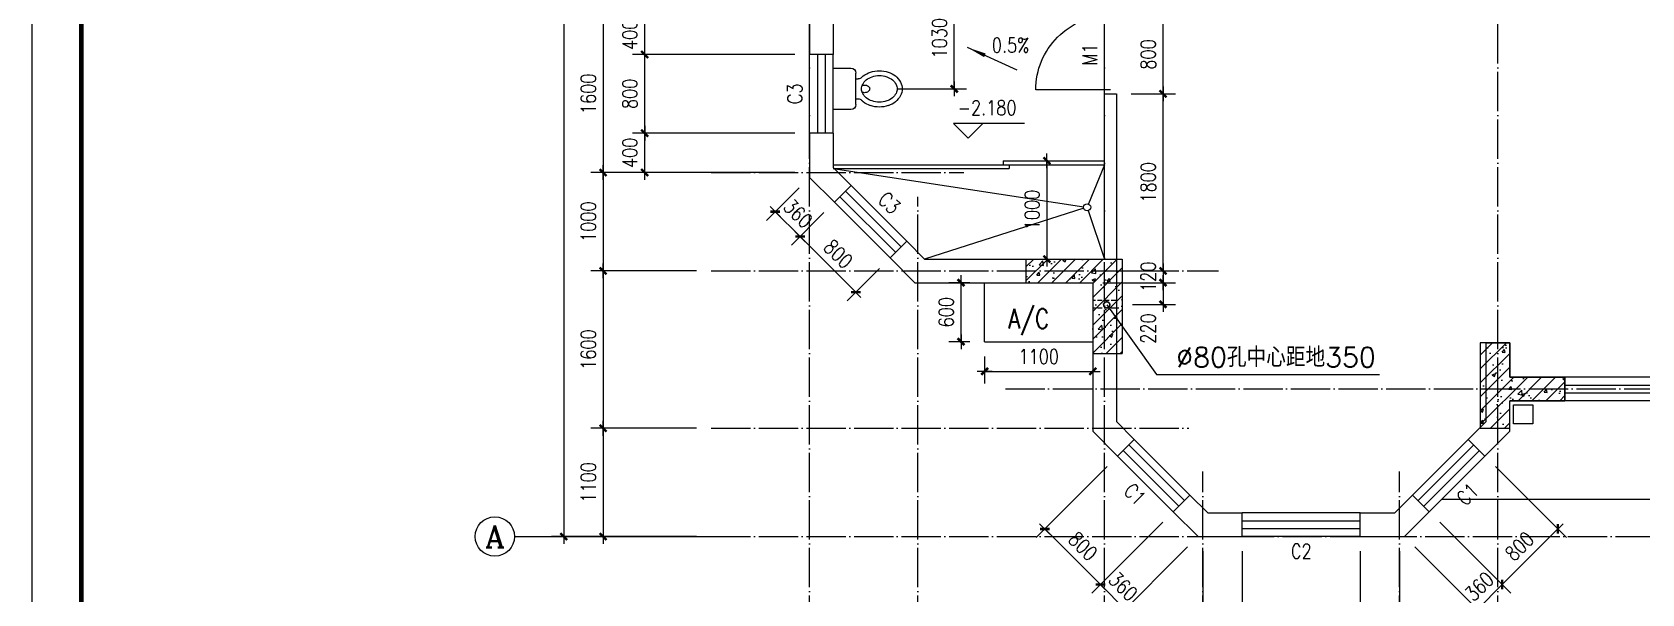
# Model space of a CAD drawing. Extents: x 12400 to 217743, y 90685 to 209848.
# Drawn here: x 12400 to 28767, y 105544 to 111252 of the extents above; entities that cross this region are included whole.
import ezdxf
from ezdxf.enums import TextEntityAlignment as Align

# ---------------------------------------------------------------- set-up
doc = ezdxf.new("R2010")
doc.units = 0
doc.header["$LTSCALE"] = 200
doc.linetypes.add('DASH', pattern=[0.35, 0.25, -0.1])
doc.linetypes.add('DOTE', pattern=[2.42, 2, -0.2, 0.02, -0.2])
doc.layers.get('0').update_dxf_attribs({"linetype": 'CONTINUOUS'})
doc.layers.get('DEFPOINTS').update_dxf_attribs({"linetype": 'CONTINUOUS'})
for name, color, linetype in [('AXIS', 3, 'CONTINUOUS'), ('AXIS_TEXT', 7, 'CONTINUOUS'), ('COLUMN', 4, 'CONTINUOUS'), ('DOTE', 1, 'DOTE'), ('GROUND', 2, 'CONTINUOUS'), ('HATCH', 8, 'CONTINUOUS'), ('LVTRY', 6, 'CONTINUOUS'), ('PUB_DIM', 3, 'CONTINUOUS'), ('PUB_TEXT', 7, 'CONTINUOUS'), ('PUB_TITLE', 143, 'CONTINUOUS'), ('WALL', 4, 'CONTINUOUS'), ('WINDOW', 2, 'CONTINUOUS')]:
    doc.layers.add(name, color=color, linetype=linetype)
doc.styles.add('_SIMPLEX', font='SIMPLEX.shx', dxfattribs={"width": 0.8, "bigfont": 'hztxt.shx'})
doc.styles.add('COMPLEX', font='COMPLEX')
doc.styles.add('DIM_FONT', font='SIMPLEX', dxfattribs={"width": 0.8})
doc.styles.add('HZ', font='txt', dxfattribs={"bigfont": 'hztxt'})
doc.styles.add('SIMPLEX', font='SIMPLEX.SHX')
doc.dimstyles.new('DIMN50', dxfattribs={"dimscale": 0.5, "dimtxt": 300, "dimasz": 1, "dimexe": 250, "dimexo": 300, "dimgap": 150, "dimtad": 1, "dimdec": 0, "dimzin": 0, "dimdsep": 46, "dimtxsty": 'DIM_FONT', "dimblk": '_DIMX', "dimblk1": 'DOTSMALL', "dimblk2": 'DOTSMALL', "dimcen": 2.5, "dimclrt": 7, "dimadec": 0, "dimazin": 0, "dimtfac": 1, "dimtdec": 0, "dimtix": 1, "dimtmove": 2, "dimatfit": 3, "dimldrblk": '_DIMX', "dimfxl": 0, "dimtolj": 1, "dimtzin": 0, "dimarcsym": 0})
doc.dimstyles.new('MAO', dxfattribs={"dimscale": 0.5, "dimtxt": 400, "dimasz": 250, "dimexe": 250, "dimexo": 0, "dimgap": 150, "dimtad": 1, "dimdec": 0, "dimzin": 0, "dimdsep": 46, "dimtxsty": 'DIM_FONT', "dimblk": '_DIMX', "dimblk1": 'DOTSMALL', "dimblk2": 'DOTSMALL', "dimsah": 1, "dimcen": 2.5, "dimclrt": 7, "dimadec": 0, "dimazin": 0, "dimtfac": 1, "dimtdec": 0, "dimtix": 1, "dimtmove": 2, "dimatfit": 3, "dimldrblk": 'DOTSMALL', "dimfxl": 0, "dimtolj": 1, "dimtzin": 0, "dimarcsym": 0})
pattern_1 = [(45, (123738.19, -116159.34), (-70.71068, 70.71068), []), (50, (123738.2, -116159.34), (358.6301, -31.37607), [37.5, -412.5]), (355, (123738.2, -116159.34), (-69.3757, 376.0961), [30, -330]), (100.4514, (123768.08, -116161.96), (289.2547, 344.7198), [31.8701, -350.57106]), (46.1842, (123738.2, -116059.34), (533.6205, -82.7595), [56.25, -618.75]), (96.6356, (123782.66, -116066.24), (467.3314, 487.059), [47.8051, -525.8565]), (351.1842, (123738.2, -116059.34), (467.331, 487.0593), [45, -495]), (21, (123788.2, -116084.34), (298.45353, -201.30945), [37.5, -412.5]), (326, (123788.2, -116084.34), (121.6577, 362.575), [30, -330]), (71.4514, (123813.06, -116101.12), (420.1113, 161.26525), [31.8701, -350.57106]), (37.5, (123738.19, -116159.34), (6.07993, 166.44693), [0, -326, 0, -335, 0, -331.25]), (7.5, (123738.2, -116159.34), (131.53477, 197.20586), [0, -191, 0, -318.5, 0, -126.25]), (327.5, (123626.69, -116159.34), (266.91122, -11.27744), [0, -125, 0, -390, 0, -517.5]), (317.5, (123576.7, -116159.34), (291.5931, 50.0525), [0, -162.5, 0, -259, 0, -367.5])]

# ---------------------------------------------------------------- blocks, each defined once
blk = doc.blocks.new('_AXISO')
blk.add_circle((0, 0), 0.5)
at = {"layer": 'AXIS_TEXT', "style": 'COMPLEX', "width": 1.041667}
blk.add_attdef('A', text='', height=0.56, dxfattribs=at).set_placement((-0.25, -0.28), (0.25, -0.28), align=Align.FIT)
blk = doc.blocks.new('_DIMX')
blk.add_line((-150, 0), (150, 0))
at = {"const_width": 50}
blk.add_lwpolyline([(-70, -70), (70, 70)], dxfattribs=at)
blk = doc.blocks.new('*D1458')
at = {"color": 0, "linetype": 'ByBlock'}
for p, q in [((19155, 121726), (17680, 121726)), ((17805, 121725), (17805, 106126)), ((19155, 106126), (17680, 106126))]:
    blk.add_line(p, q, dxfattribs=at)
at = {"layer": 'DEFPOINTS', "color": 0, "linetype": 'ByBlock'}
for p in [(19305, 121726), (17805, 106126), (19305, 106126)]:
    blk.add_point(p, dxfattribs=at)
at = {"color": 0, "linetype": 'ByBlock', "xscale": 0.5, "yscale": 0.5, "zscale": 0.5}
for p, rotation in [((17805, 121726), 90), ((17805, 106126), 270)]:
    blk.add_blockref('_DIMX', p, dxfattribs=dict(at, rotation=rotation))
at = {"color": 7, "linetype": 'ByBlock', "insert": (17655, 113926), "char_height": 150, "attachment_point": 5, "rotation": 90, "style": 'DIM_FONT'}
blk.add_mtext('\\A1;15600', dxfattribs=at)
blk = doc.blocks.new('_DOTSMALL')
at = {"color": 0, "linetype": 'ByBlock', "const_width": 0.5}
blk.add_lwpolyline([(-0.0625, 0, 1), (0.0625, 0, 1)], format="xyb", close=True, dxfattribs=at)
blk = doc.blocks.new('*D1472')
at = {"color": 0, "linetype": 'ByBlock'}
for p, q in [((19155, 108826), (18080, 108826)), ((18205, 108825), (18205, 107226)), ((19155, 107226), (18080, 107226))]:
    blk.add_line(p, q, dxfattribs=at)
at = {"layer": 'DEFPOINTS', "color": 0, "linetype": 'ByBlock'}
for p in [(19305, 108826), (18205, 107226), (19305, 107226)]:
    blk.add_point(p, dxfattribs=at)
at = {"color": 0, "linetype": 'ByBlock', "xscale": 0.5, "yscale": 0.5, "zscale": 0.5}
for p, rotation in [((18205, 108826), 90), ((18205, 107226), 270)]:
    blk.add_blockref('_DIMX', p, dxfattribs=dict(at, rotation=rotation))
at = {"color": 7, "linetype": 'ByBlock', "insert": (18055, 108026), "char_height": 150, "attachment_point": 5, "rotation": 90, "style": 'DIM_FONT'}
blk.add_mtext('\\A1;1600', dxfattribs=at)
blk = doc.blocks.new('*D1475')
at = {"color": 0, "linetype": 'ByBlock'}
for p, q in [((19155, 111426), (18080, 111426)), ((18205, 111425), (18205, 109826)), ((19155, 109826), (18080, 109826))]:
    blk.add_line(p, q, dxfattribs=at)
at = {"layer": 'DEFPOINTS', "color": 0, "linetype": 'ByBlock'}
for p in [(19305, 111426), (18205, 109826), (19305, 109826)]:
    blk.add_point(p, dxfattribs=at)
at = {"color": 0, "linetype": 'ByBlock', "xscale": 0.5, "yscale": 0.5, "zscale": 0.5}
for p, rotation in [((18205, 111426), 90), ((18205, 109826), 270)]:
    blk.add_blockref('_DIMX', p, dxfattribs=dict(at, rotation=rotation))
at = {"color": 7, "linetype": 'ByBlock', "insert": (18055, 110626), "char_height": 150, "attachment_point": 5, "rotation": 90, "style": 'DIM_FONT'}
blk.add_mtext('\\A1;1600', dxfattribs=at)
blk = doc.blocks.new('*D1476')
at = {"color": 0, "linetype": 'ByBlock'}
for p, q in [((19155, 109826), (18080, 109826)), ((18205, 109825), (18205, 108826)), ((19155, 108826), (18080, 108826))]:
    blk.add_line(p, q, dxfattribs=at)
at = {"layer": 'DEFPOINTS', "color": 0, "linetype": 'ByBlock'}
for p in [(19305, 109826), (18205, 108826), (19305, 108826)]:
    blk.add_point(p, dxfattribs=at)
at = {"color": 0, "linetype": 'ByBlock', "xscale": 0.5, "yscale": 0.5, "zscale": 0.5}
for p, rotation in [((18205, 109826), 90), ((18205, 108826), 270)]:
    blk.add_blockref('_DIMX', p, dxfattribs=dict(at, rotation=rotation))
at = {"color": 7, "linetype": 'ByBlock', "insert": (18055, 109326), "char_height": 150, "attachment_point": 5, "rotation": 90, "style": 'DIM_FONT'}
blk.add_mtext('\\A1;1000', dxfattribs=at)
blk = doc.blocks.new('*D1480')
at = {"color": 0, "linetype": 'ByBlock'}
for p, q in [((19155, 107226), (18080, 107226)), ((18205, 107225), (18205, 106126)), ((19155, 106126), (18080, 106126))]:
    blk.add_line(p, q, dxfattribs=at)
at = {"layer": 'DEFPOINTS', "color": 0, "linetype": 'ByBlock'}
for p in [(19305, 107226), (18205, 106126), (19305, 106126)]:
    blk.add_point(p, dxfattribs=at)
at = {"color": 0, "linetype": 'ByBlock', "xscale": 0.5, "yscale": 0.5, "zscale": 0.5}
for p, rotation in [((18205, 107226), 90), ((18205, 106126), 270)]:
    blk.add_blockref('_DIMX', p, dxfattribs=dict(at, rotation=rotation))
at = {"color": 7, "linetype": 'ByBlock', "insert": (18055, 106676), "char_height": 150, "attachment_point": 5, "rotation": 90, "style": 'DIM_FONT'}
blk.add_mtext('\\A1;1100', dxfattribs=at)
blk = doc.blocks.new('_DBLK')
blk.add_line((-0.45, 0), (-0.45, -0.95))
blk.add_arc((-0.45, 0), 0.95, 270, 0)
at = {"style": 'SIMPLEX', "flags": 9}
blk.add_attdef('A', text='', height=1, dxfattribs=at).set_placement((0, 1.5), align=Align.MIDDLE)
blk = doc.blocks.new('_WBLK')
for p, q in [((-0.5, 0.5), (0.5, 0.5)), ((0.5, 0.167), (-0.5, 0.167)), ((0.5, -0.167), (-0.5, -0.167)), ((-0.5, -0.5), (0.5, -0.5))]:
    blk.add_line(p, q)
at = {"style": 'SIMPLEX', "flags": 9}
blk.add_attdef('A', text='', height=1, dxfattribs=at).set_placement((0, 1.5), align=Align.MIDDLE)
blk = doc.blocks.new('_LV5')
for p, q in [((210, 0), (-210, 0)), ((-210, 0), (-210, -180)), ((210, -180), (210, 0)), ((160, -230), (-160, -230)), ((-101, -230), (-101, -254)), ((101, -230), (101, -254))]:
    blk.add_line(p, q)
blk.add_lwpolyline([(-135, -469, 0.080312), (-123, -544, 0.089014), (-92, -602, 0.104918), (-46, -639, 0.119812), (0, -650, 0.119812), (46, -639, 0.104918), (92, -602, 0.089014), (123, -544, 0.080312), (135, -469, 0.080312), (123, -395, 0.089014), (92, -337, 0.104918), (46, -300, 0.119812), (0, -288, 0.119812), (-46, -300, 0.104918), (-92, -337, 0.089014), (-123, -395, 0.080312)], format="xyb", close=True)
for points in [[(-39, -318, 0.073567), (-36, -339, 0.084454), (-27, -356, 0.10642), (-14, -368, 0.129709), (0, -372, 0.129709), (14, -368, 0.10642), (27, -356, 0.084454), (36, -339, 0.073567), (39, -318, 0.073567), (36, -298, 0.014016), (35, -295, 0.10642)], [(-35, -295, 0.013578), (-36, -298, 0.073567), (-39, -318, 0.073567)]]:
    blk.add_lwpolyline(points, format="xyb")
for centre, radius, start, end in [((-160, -180), 50, 180, 270), ((52, -453), 235, 141.2863, 161.6333), ((20, -427), 194, 134.8144, 141.2863), ((-151, -254), 50, 314.8144, 0), ((151, -254), 50, 180, 225.2555), ((-20, -427), 194, 38.7137, 45.2555), ((-52, -453), 235, 18.3667, 38.7137), ((160, -180), 50, 270, 0), ((102, -469), 287, 161.6333, 180), ((102, -469), 287, 180, 198.3667), ((-102, -469), 287, 0, 18.3667), ((-102, -469), 287, 341.6333, 0), ((52, -486), 235, 198.3667, 218.7137), ((20, -512), 194, 218.7137, 242.6714), ((-20, -512), 194, 297.3286, 321.2863), ((-52, -486), 235, 321.2863, 341.6333), ((0, -551), 150, 242.6714, 270), ((0, -551), 150, 270, 297.3286)]:
    blk.add_arc(centre, radius, start, end)
blk = doc.blocks.new('*D1488')
at = {"color": 0, "linetype": 'ByBlock'}
for p, q in [((20155, 110226), (18503, 110226)), ((18628, 110227), (18628, 110227)), ((18628, 109826), (18628, 110226)), ((20155, 109826), (18503, 109826)), ((18628, 109826), (18628, 109825))]:
    blk.add_line(p, q, dxfattribs=at)
at = {"layer": 'DEFPOINTS', "color": 0, "linetype": 'ByBlock'}
for p in [(18628, 110226), (20305, 110226), (20305, 109826)]:
    blk.add_point(p, dxfattribs=at)
at = {"color": 0, "linetype": 'ByBlock', "xscale": 0.5, "yscale": 0.5, "zscale": 0.5}
for p, rotation in [((18628, 110226), 270), ((18628, 109826), 90)]:
    blk.add_blockref('_DIMX', p, dxfattribs=dict(at, rotation=rotation))
at = {"color": 7, "linetype": 'ByBlock', "insert": (18478, 110026), "char_height": 150, "attachment_point": 5, "rotation": 90, "style": 'DIM_FONT'}
blk.add_mtext('\\A1;400', dxfattribs=at)
blk = doc.blocks.new('*D1489')
at = {"color": 0, "linetype": 'ByBlock'}
for p, q in [((20155, 111026), (18503, 111026)), ((18628, 110227), (18628, 111026)), ((20155, 110226), (18503, 110226))]:
    blk.add_line(p, q, dxfattribs=at)
at = {"layer": 'DEFPOINTS', "color": 0, "linetype": 'ByBlock'}
for p in [(18628, 111026), (20305, 111026), (20305, 110226)]:
    blk.add_point(p, dxfattribs=at)
at = {"color": 0, "linetype": 'ByBlock', "xscale": 0.5, "yscale": 0.5, "zscale": 0.5}
for p, rotation in [((18628, 111026), 90), ((18628, 110226), 270)]:
    blk.add_blockref('_DIMX', p, dxfattribs=dict(at, rotation=rotation))
at = {"color": 7, "linetype": 'ByBlock', "insert": (18478, 110626), "char_height": 150, "attachment_point": 5, "rotation": 90, "style": 'DIM_FONT'}
blk.add_mtext('\\A1;800', dxfattribs=at)
blk = doc.blocks.new('*D1490')
at = {"color": 0, "linetype": 'ByBlock'}
for p, q in [((20155, 111426), (18503, 111426)), ((18628, 111427), (18628, 111427)), ((18628, 111026), (18628, 111426)), ((20155, 111026), (18503, 111026)), ((18628, 111026), (18628, 111025))]:
    blk.add_line(p, q, dxfattribs=at)
at = {"layer": 'DEFPOINTS', "color": 0, "linetype": 'ByBlock'}
for p in [(18628, 111426), (20305, 111426), (20305, 111026)]:
    blk.add_point(p, dxfattribs=at)
at = {"color": 0, "linetype": 'ByBlock', "xscale": 0.5, "yscale": 0.5, "zscale": 0.5}
for p, rotation in [((18628, 111426), 270), ((18628, 111026), 90)]:
    blk.add_blockref('_DIMX', p, dxfattribs=dict(at, rotation=rotation))
at = {"color": 7, "linetype": 'ByBlock', "insert": (18478, 111226), "char_height": 150, "attachment_point": 5, "rotation": 90, "style": 'DIM_FONT'}
blk.add_mtext('\\A1;400', dxfattribs=at)
blk = doc.blocks.new('*D1501')
at = {"color": 0, "linetype": 'ByBlock'}
for p, q in [((23331, 106838), (22608, 106115)), ((23897, 106272), (23174, 105549)), ((23262, 105638), (22697, 106203))]:
    blk.add_line(p, q, dxfattribs=at)
at = {"layer": 'DEFPOINTS', "color": 0, "linetype": 'ByBlock'}
for p in [(23437, 106944), (24003, 106378), (22696, 106203)]:
    blk.add_point(p, dxfattribs=at)
at = {"color": 0, "linetype": 'ByBlock', "xscale": 0.5, "yscale": 0.5, "zscale": 0.5}
for p, rotation in [((22696, 106203), 134.9999999999992), ((23262, 105638), 314.9999999999992)]:
    blk.add_blockref('_DIMX', p, dxfattribs=dict(at, rotation=rotation))
at = {"color": 7, "linetype": 'ByBlock', "insert": (23085, 106027), "char_height": 150, "attachment_point": 5, "rotation": 315, "style": 'DIM_FONT'}
blk.add_mtext('\\A1;800', dxfattribs=at)
blk = doc.blocks.new('*D1655')
at = {"color": 0, "linetype": 'ByBlock'}
for p, q in [((23575, 110626), (24024, 110626)), ((23899, 108827), (23899, 110626)), ((23575, 108826), (24024, 108826))]:
    blk.add_line(p, q, dxfattribs=at)
at = {"layer": 'DEFPOINTS', "color": 0, "linetype": 'ByBlock'}
for p in [(23425, 110626), (23899, 110626), (23425, 108826)]:
    blk.add_point(p, dxfattribs=at)
at = {"color": 0, "linetype": 'ByBlock', "xscale": 0.5, "yscale": 0.5, "zscale": 0.5}
for p, rotation in [((23899, 110626), 90), ((23899, 108826), 270)]:
    blk.add_blockref('_DIMX', p, dxfattribs=dict(at, rotation=rotation))
at = {"color": 7, "linetype": 'ByBlock', "insert": (23749, 109726), "char_height": 150, "attachment_point": 5, "rotation": 90, "style": 'DIM_FONT'}
blk.add_mtext('\\A1;1800', dxfattribs=at)
blk = doc.blocks.new('*D1656')
at = {"color": 0, "linetype": 'ByBlock'}
for p, q in [((23575, 111426), (24024, 111426)), ((23899, 110627), (23899, 111426)), ((23575, 110626), (24024, 110626))]:
    blk.add_line(p, q, dxfattribs=at)
at = {"layer": 'DEFPOINTS', "color": 0, "linetype": 'ByBlock'}
for p in [(23425, 111426), (23899, 111426), (23425, 110626)]:
    blk.add_point(p, dxfattribs=at)
at = {"color": 0, "linetype": 'ByBlock', "xscale": 0.5, "yscale": 0.5, "zscale": 0.5}
for p, rotation in [((23899, 111426), 90), ((23899, 110626), 270)]:
    blk.add_blockref('_DIMX', p, dxfattribs=dict(at, rotation=rotation))
at = {"color": 7, "linetype": 'ByBlock', "insert": (23749, 111026), "char_height": 150, "attachment_point": 5, "rotation": 90, "style": 'DIM_FONT'}
blk.add_mtext('\\A1;800', dxfattribs=at)
blk = doc.blocks.new('*D1658')
at = {"color": 0, "linetype": 'ByBlock'}
for p, q in [((22718, 109945), (22718, 108946)), ((22762, 109946), (22843, 109946)), ((22762, 108946), (22843, 108946))]:
    blk.add_line(p, q, dxfattribs=at)
at = {"layer": 'DEFPOINTS', "color": 0, "linetype": 'ByBlock'}
for p in [(22612, 109946), (22612, 108946), (22718, 108946)]:
    blk.add_point(p, dxfattribs=at)
at = {"color": 0, "linetype": 'ByBlock', "xscale": 0.5, "yscale": 0.5, "zscale": 0.5}
for p, rotation in [((22718, 109946), 90), ((22718, 108946), 270)]:
    blk.add_blockref('_DIMX', p, dxfattribs=dict(at, rotation=rotation))
at = {"color": 7, "linetype": 'ByBlock', "insert": (22568, 109446), "char_height": 150, "attachment_point": 5, "rotation": 90, "style": 'DIM_FONT'}
blk.add_mtext('\\A1;1000', dxfattribs=at)
blk = doc.blocks.new('*D1659')
at = {"color": 0, "linetype": 'ByBlock'}
for p, q in [((23897, 106272), (23174, 105549)), ((24149, 106020), (23426, 105297)), ((23262, 105638), (23261, 105638)), ((23262, 105638), (23514, 105385)), ((23515, 105385), (23515, 105385))]:
    blk.add_line(p, q, dxfattribs=at)
at = {"layer": 'DEFPOINTS', "color": 0, "linetype": 'ByBlock'}
for p in [(24003, 106378), (24255, 106126), (23514, 105385)]:
    blk.add_point(p, dxfattribs=at)
at = {"color": 0, "linetype": 'ByBlock', "xscale": 0.5, "yscale": 0.5, "zscale": 0.5}
for p, rotation in [((23262, 105638), 315.0000000000003), ((23514, 105385), 135.0000000000004)]:
    blk.add_blockref('_DIMX', p, dxfattribs=dict(at, rotation=rotation))
at = {"color": 7, "linetype": 'ByBlock', "insert": (23494, 105618), "char_height": 150, "attachment_point": 5, "rotation": 315, "style": 'DIM_FONT'}
blk.add_mtext('\\A1;360', dxfattribs=at)
blk = doc.blocks.new('*D1660')
at = {"color": 0, "linetype": 'ByBlock'}
for p, q in [((27278, 106838), (28001, 106115)), ((26713, 106272), (27436, 105549)), ((27348, 105638), (27913, 106203))]:
    blk.add_line(p, q, dxfattribs=at)
at = {"layer": 'DEFPOINTS', "color": 0, "linetype": 'ByBlock'}
for p in [(27172, 106944), (26607, 106378), (27913, 106203)]:
    blk.add_point(p, dxfattribs=at)
at = {"color": 0, "linetype": 'ByBlock', "xscale": 0.5, "yscale": 0.5, "zscale": 0.5}
for p, rotation in [((27913, 106203), 45.00000000000073), ((27347, 105638), 225.0000000000007)]:
    blk.add_blockref('_DIMX', p, dxfattribs=dict(at, rotation=rotation))
at = {"color": 7, "linetype": 'ByBlock', "insert": (27524, 106027), "char_height": 150, "attachment_point": 5, "rotation": 45, "style": 'DIM_FONT'}
blk.add_mtext('\\A1;800', dxfattribs=at)
blk = doc.blocks.new('*D1661')
at = {"color": 0, "linetype": 'ByBlock'}
for p, q in [((26713, 106272), (27436, 105549)), ((26460, 106020), (27183, 105297)), ((27347, 105638), (27095, 105385)), ((27348, 105638), (27348, 105638)), ((27095, 105385), (27094, 105385))]:
    blk.add_line(p, q, dxfattribs=at)
at = {"layer": 'DEFPOINTS', "color": 0, "linetype": 'ByBlock'}
for p in [(26607, 106378), (26354, 106126), (27095, 105385)]:
    blk.add_point(p, dxfattribs=at)
at = {"color": 0, "linetype": 'ByBlock', "xscale": 0.5, "yscale": 0.5, "zscale": 0.5}
for p, rotation in [((27347, 105638), 224.9999999999997), ((27095, 105385), 44.99999999999969)]:
    blk.add_blockref('_DIMX', p, dxfattribs=dict(at, rotation=rotation))
at = {"color": 7, "linetype": 'ByBlock', "insert": (27115, 105618), "char_height": 150, "attachment_point": 5, "rotation": 45, "style": 'DIM_FONT'}
blk.add_mtext('\\A1;360', dxfattribs=at)
blk = doc.blocks.new('*D1683')
at = {"color": 0, "linetype": 'ByBlock'}
for p, q in [((20451, 109418), (20120, 109087)), ((20209, 109175), (20774, 108610)), ((21017, 108852), (20686, 108521))]:
    blk.add_line(p, q, dxfattribs=at)
at = {"layer": 'DEFPOINTS', "color": 0, "linetype": 'ByBlock'}
for p in [(20557, 109524), (21123, 108958), (20774, 108610)]:
    blk.add_point(p, dxfattribs=at)
at = {"color": 0, "linetype": 'ByBlock', "xscale": 0.5, "yscale": 0.5, "zscale": 0.5}
for p, rotation in [((20208, 109175), 135), ((20774, 108610), 315)]:
    blk.add_blockref('_DIMX', p, dxfattribs=dict(at, rotation=rotation))
at = {"color": 7, "linetype": 'ByBlock', "insert": (20597, 108998), "char_height": 150, "attachment_point": 5, "rotation": 315, "style": 'DIM_FONT'}
blk.add_mtext('\\A1;800', dxfattribs=at)
blk = doc.blocks.new('*D1684')
at = {"color": 0, "linetype": 'ByBlock'}
for p, q in [((20199, 109670), (19868, 109339)), ((19956, 109428), (19955, 109428)), ((20208, 109175), (19956, 109428)), ((20451, 109418), (20120, 109087)), ((20209, 109175), (20209, 109175))]:
    blk.add_line(p, q, dxfattribs=at)
at = {"layer": 'DEFPOINTS', "color": 0, "linetype": 'ByBlock'}
for p in [(20305, 109776), (20557, 109524), (19956, 109428)]:
    blk.add_point(p, dxfattribs=at)
at = {"color": 0, "linetype": 'ByBlock', "xscale": 0.5, "yscale": 0.5, "zscale": 0.5}
for p, rotation in [((19956, 109428), 314.9999999999993), ((20208, 109175), 134.9999999999993)]:
    blk.add_blockref('_DIMX', p, dxfattribs=dict(at, rotation=rotation))
at = {"color": 7, "linetype": 'ByBlock', "insert": (20188, 109408), "char_height": 150, "attachment_point": 5, "rotation": 315, "style": 'DIM_FONT'}
blk.add_mtext('\\A1;360', dxfattribs=at)
blk = doc.blocks.new('*D1695')
at = {"color": 0, "linetype": 'ByBlock'}
for p, q in [((22085, 107956), (22085, 107680)), ((23185, 107956), (23185, 107680)), ((22085, 107805), (23184, 107805))]:
    blk.add_line(p, q, dxfattribs=at)
at = {"layer": 'DEFPOINTS', "color": 0, "linetype": 'ByBlock'}
for p in [(22085, 108106), (23185, 108106), (23185, 107805)]:
    blk.add_point(p, dxfattribs=at)
at = {"color": 0, "linetype": 'ByBlock', "xscale": 0.5, "yscale": 0.5, "zscale": 0.5, "rotation": 180}
blk.add_blockref('_DIMX', (22085, 107805), dxfattribs=at)
at = {"color": 0, "linetype": 'ByBlock', "xscale": 0.5, "yscale": 0.5, "zscale": 0.5}
blk.add_blockref('_DIMX', (23185, 107805), dxfattribs=at)
at = {"color": 7, "linetype": 'ByBlock', "insert": (22635, 107955), "char_height": 150, "attachment_point": 5, "style": 'DIM_FONT'}
blk.add_mtext('\\A1;1100', dxfattribs=at)
blk = doc.blocks.new('*D1696')
at = {"color": 0, "linetype": 'ByBlock'}
for p, q in [((21935, 108706), (21720, 108706)), ((21845, 108106), (21845, 108705)), ((21935, 108106), (21720, 108106))]:
    blk.add_line(p, q, dxfattribs=at)
at = {"layer": 'DEFPOINTS', "color": 0, "linetype": 'ByBlock'}
for p in [(21845, 108706), (22085, 108706), (22085, 108106)]:
    blk.add_point(p, dxfattribs=at)
at = {"color": 0, "linetype": 'ByBlock', "xscale": 0.5, "yscale": 0.5, "zscale": 0.5}
for p, rotation in [((21845, 108706), 90), ((21845, 108106), 270)]:
    blk.add_blockref('_DIMX', p, dxfattribs=dict(at, rotation=rotation))
at = {"color": 7, "linetype": 'ByBlock', "insert": (21695, 108406), "char_height": 150, "attachment_point": 5, "rotation": 90, "style": 'DIM_FONT'}
blk.add_mtext('\\A1;600', dxfattribs=at)
blk = doc.blocks.new('*D1735')
at = {"color": 0, "linetype": 'ByBlock'}
for p, q in [((21191, 111706), (21901, 111706)), ((21776, 110677), (21776, 111705)), ((21191, 110676), (21901, 110676))]:
    blk.add_line(p, q, dxfattribs=at)
at = {"layer": 'DEFPOINTS', "color": 0, "linetype": 'ByBlock'}
for p in [(21041, 111706), (21776, 111706), (21041, 110676)]:
    blk.add_point(p, dxfattribs=at)
at = {"color": 0, "linetype": 'ByBlock', "xscale": 0.5, "yscale": 0.5, "zscale": 0.5}
for p, rotation in [((21776, 111706), 90), ((21776, 110676), 270)]:
    blk.add_blockref('_DIMX', p, dxfattribs=dict(at, rotation=rotation))
at = {"color": 7, "linetype": 'ByBlock', "insert": (21626, 111191), "char_height": 150, "attachment_point": 5, "rotation": 90, "style": 'DIM_FONT'}
blk.add_mtext('\\A1;1030', dxfattribs=at)
blk = doc.blocks.new('_ARROW')
blk.add_solid([(0, 0), (-1, 0.1), (-1, -0.1)])
blk = doc.blocks.new('*D1896')
at = {"color": 0, "linetype": 'ByBlock'}
for p, q in [((23288, 108706), (24024, 108706)), ((23575, 108826), (24024, 108826)), ((23899, 108827), (23899, 108827)), ((23899, 108826), (23899, 108706)), ((23899, 108705), (23899, 108705))]:
    blk.add_line(p, q, dxfattribs=at)
at = {"layer": 'DEFPOINTS', "color": 0, "linetype": 'ByBlock'}
for p in [(23138, 108706), (23425, 108826), (23899, 108706)]:
    blk.add_point(p, dxfattribs=at)
at = {"color": 0, "linetype": 'ByBlock', "xscale": 0.5, "yscale": 0.5, "zscale": 0.5}
for p, rotation in [((23899, 108826), 270), ((23899, 108706), 90)]:
    blk.add_blockref('_DIMX', p, dxfattribs=dict(at, rotation=rotation))
at = {"color": 7, "linetype": 'ByBlock', "insert": (23749, 108766), "char_height": 150, "attachment_point": 5, "rotation": 90, "style": 'DIM_FONT'}
blk.add_mtext('\\A1;120', dxfattribs=at)
blk = doc.blocks.new('*D1897')
at = {"color": 0, "linetype": 'ByBlock'}
for p, q in [((23288, 108706), (24024, 108706)), ((23899, 108705), (23899, 108486)), ((23588, 108486), (24024, 108486))]:
    blk.add_line(p, q, dxfattribs=at)
at = {"layer": 'DEFPOINTS', "color": 0, "linetype": 'ByBlock'}
for p in [(23138, 108706), (23438, 108486), (23899, 108486)]:
    blk.add_point(p, dxfattribs=at)
at = {"color": 0, "linetype": 'ByBlock', "xscale": 0.5, "yscale": 0.5, "zscale": 0.5}
for p, rotation in [((23899, 108706), 90), ((23899, 108486), 270)]:
    blk.add_blockref('_DIMX', p, dxfattribs=dict(at, rotation=rotation))
at = {"color": 7, "linetype": 'ByBlock', "insert": (23749, 108240), "char_height": 150, "attachment_point": 5, "rotation": 90, "style": 'DIM_FONT'}
blk.add_mtext('\\A1;220', dxfattribs=at)
blk = doc.blocks.new('*D2166')
at = {"color": 0, "linetype": 'ByBlock'}
for p, q in [((24305, 105976), (24305, 104010)), ((24705, 105976), (24705, 104010)), ((24304, 104135), (24304, 104135)), ((24305, 104135), (24705, 104135)), ((24705, 104135), (24706, 104135))]:
    blk.add_line(p, q, dxfattribs=at)
at = {"layer": 'DEFPOINTS', "color": 0, "linetype": 'ByBlock'}
for p in [(24305, 106126), (24705, 106126), (24705, 104135)]:
    blk.add_point(p, dxfattribs=at)
at = {"color": 0, "linetype": 'ByBlock', "xscale": 0.5, "yscale": 0.5, "zscale": 0.5}
blk.add_blockref('_DIMX', (24305, 104135), dxfattribs=at)
at = {"color": 0, "linetype": 'ByBlock', "xscale": 0.5, "yscale": 0.5, "zscale": 0.5, "rotation": 180}
blk.add_blockref('_DIMX', (24705, 104135), dxfattribs=at)
at = {"color": 7, "linetype": 'ByBlock', "insert": (24505, 104285), "char_height": 150, "attachment_point": 5, "style": 'DIM_FONT'}
blk.add_mtext('\\A1;400', dxfattribs=at)
blk = doc.blocks.new('*D2167')
at = {"color": 0, "linetype": 'ByBlock'}
for p, q in [((24705, 105976), (24705, 104010)), ((25905, 105976), (25905, 104010)), ((24705, 104135), (25904, 104135))]:
    blk.add_line(p, q, dxfattribs=at)
at = {"layer": 'DEFPOINTS', "color": 0, "linetype": 'ByBlock'}
for p in [(24705, 106126), (25905, 106126), (25905, 104135)]:
    blk.add_point(p, dxfattribs=at)
at = {"color": 0, "linetype": 'ByBlock', "xscale": 0.5, "yscale": 0.5, "zscale": 0.5, "rotation": 180}
blk.add_blockref('_DIMX', (24705, 104135), dxfattribs=at)
at = {"color": 0, "linetype": 'ByBlock', "xscale": 0.5, "yscale": 0.5, "zscale": 0.5}
blk.add_blockref('_DIMX', (25905, 104135), dxfattribs=at)
at = {"color": 7, "linetype": 'ByBlock', "insert": (25305, 104285), "char_height": 150, "attachment_point": 5, "style": 'DIM_FONT'}
blk.add_mtext('\\A1;1200', dxfattribs=at)
blk = doc.blocks.new('*D2168')
at = {"color": 0, "linetype": 'ByBlock'}
for p, q in [((25905, 105976), (25905, 104010)), ((26305, 105976), (26305, 104010)), ((25904, 104135), (25904, 104135)), ((25905, 104135), (26305, 104135)), ((26305, 104135), (26306, 104135))]:
    blk.add_line(p, q, dxfattribs=at)
at = {"layer": 'DEFPOINTS', "color": 0, "linetype": 'ByBlock'}
for p in [(25905, 106126), (26305, 106126), (26305, 104135)]:
    blk.add_point(p, dxfattribs=at)
at = {"color": 0, "linetype": 'ByBlock', "xscale": 0.5, "yscale": 0.5, "zscale": 0.5}
blk.add_blockref('_DIMX', (25905, 104135), dxfattribs=at)
at = {"color": 0, "linetype": 'ByBlock', "xscale": 0.5, "yscale": 0.5, "zscale": 0.5, "rotation": 180}
blk.add_blockref('_DIMX', (26305, 104135), dxfattribs=at)
at = {"color": 7, "linetype": 'ByBlock', "insert": (26105, 104285), "char_height": 150, "attachment_point": 5, "style": 'DIM_FONT'}
blk.add_mtext('\\A1;400', dxfattribs=at)
blk = doc.blocks.new('A$C6EC14EA0')
at = {"layer": 'HATCH'}
h = blk.add_hatch(dxfattribs=at)
h.set_pattern_fill('AN31C', color=256, scale=500, style=0)
h.set_pattern_definition(pattern_1)
h.paths.add_polyline_path([(9500, 10380), (9751, 10380), (9751, 10620), (9993, 10862), (9753, 11102), (9500, 10850)])
h = blk.add_hatch(dxfattribs=at)
h.set_pattern_fill('AN31C', color=256, scale=500, style=0)
h.set_pattern_definition([(45, (31670.85, -54777.69), (-70.71068, 70.71068), []), (50, (31670.85, -54777.7), (358.6301, -31.3761), [37.5, -412.5]), (355, (31670.85, -54777.7), (-69.3757, 376.096), [30, -330]), (100.4514, (31700.73, -54780.3), (289.2547, 344.7198), [31.87, -350.571]), (46.1842, (31670.85, -54677.7), (533.6205, -82.7595), [56.25, -618.75]), (96.6356, (31715.3, -54684.6), (467.3314, 487.059), [47.805, -525.8565]), (351.1842, (31670.85, -54677.7), (467.331, 487.0593), [45, -495]), (21, (31720.85, -54702.7), (298.4535, -201.3094), [37.5, -412.5]), (326, (31720.85, -54702.7), (121.6577, 362.575), [30, -330]), (71.4514, (31745.72, -54719.46), (420.1113, 161.2652), [31.87, -350.571]), (37.5, (31670.85, -54777.69), (6.07993, 166.44693), [0, -326, 0, -335, 0, -331.25]), (7.5, (31670.85, -54777.69), (131.53477, 197.20586), [0, -191, 0, -318.5, 0, -126.25]), (327.5, (31559.35, -54777.69), (266.91122, -11.27744), [0, -125, 0, -390, 0, -517.5]), (317.5, (31509.35, -54777.69), (291.5931, 50.0525), [0, -162.5, 0, -259, 0, -367.5])])
h.paths.add_polyline_path([(1040, 5080), (1040, 5320), (240, 5320), (240, 5880), (0, 5880), (0, 5080)])
h = blk.add_hatch(dxfattribs=at)
h.set_pattern_fill('AN31C', color=256, scale=500, style=0)
h.set_pattern_definition(pattern_1)
h.paths.add_polyline_path([(4770, 4820), (4770, 5320), (5070, 5320), (5070, 4820)])
h = blk.add_hatch(dxfattribs=at)
h.set_pattern_fill('AN31C', color=256, scale=500, style=0)
h.set_pattern_definition(pattern_1)
h.paths.add_polyline_path([(120, 1720), (120, 1480), (800, 1480), (800, 760), (1100, 760), (1100, 1720)])
h = blk.add_hatch(dxfattribs=at)
h.set_pattern_fill('AN31C', color=256, scale=500, style=0)
h.set_pattern_definition(pattern_1)
h.paths.add_polyline_path([(5040, 520), (5040, 870), (4740, 870), (4740, 0), (5040, 0), (5040, 280), (5600, 280), (5600, 520)])
h = blk.add_hatch(dxfattribs=at)
h.set_pattern_fill('AN31C', color=256, scale=500, style=0)
h.set_pattern_definition([(45, (-504.7, -54777.69), (-70.71068, 70.71068), []), (50, (-504.7, -54777.7), (358.6301, -31.376), [37.5, -412.5]), (355, (-504.7, -54777.7), (-69.3757, 376.096), [30, -330]), (100.4514, (-474.82, -54780.3), (289.2547, 344.7198), [31.87, -350.571]), (46.1842, (-504.7, -54677.7), (533.6205, -82.7595), [56.25, -618.75]), (96.6356, (-460.24, -54684.6), (467.3314, 487.059), [47.805, -525.8565]), (351.1842, (-504.7, -54677.7), (467.331, 487.0593), [45, -495]), (21, (-454.7, -54702.7), (298.4535, -201.3094), [37.5, -412.5]), (326, (-454.7, -54702.7), (121.6577, 362.575), [30, -330]), (71.4514, (-429.83, -54719.46), (420.1113, 161.2652), [31.87, -350.571]), (37.5, (-504.7, -54777.69), (6.07993, 166.44693), [0, -326, 0, -335, 0, -331.25]), (7.5, (-504.7, -54777.69), (131.53477, 197.20586), [0, -191, 0, -318.5, 0, -126.25]), (327.5, (-616.2, -54777.69), (266.91122, -11.27744), [0, -125, 0, -390, 0, -517.5]), (317.5, (-666.2, -54777.69), (291.5931, 50.0525), [0, -162.5, 0, -259, 0, -367.5])])
h.paths.add_polyline_path([(10840, 980), (10500, 980), (10500, 520), (10040, 520), (10040, 180), (10840, 180)])
at = {"layer": 'COLUMN'}
for p, q in [((9760, 11102), (9507, 10850)), ((9760, 11102), (9507, 10850)), ((9507, 10850), (9760, 11102)), ((9760, 11102), (10000, 10862)), ((9760, 11102), (10000, 10862)), ((9507, 10620), (9507, 10850)), ((10000, 10862), (9747, 10620)), ((9507, 10620), (9507, 10380)), ((9507, 10380), (9507, 10620)), ((9507, 10380), (9507, 10620)), ((9747, 10620), (9747, 10380)), ((9747, 10620), (9747, 10380)), ((9747, 10380), (9507, 10380)), ((9747, 10380), (9507, 10380)), ((0, 5080), (0, 5880)), ((0, 5880), (240, 5880)), ((240, 5880), (240, 5320)), ((240, 5320), (1040, 5320)), ((1040, 5320), (1040, 5080)), ((4770, 5320), (5070, 5320)), ((4770, 4820), (4770, 5320)), ((5070, 5320), (5070, 4820)), ((1040, 5080), (0, 5080)), ((5070, 4820), (4770, 4820)), ((120, 1720), (1100, 1720)), ((120, 1720), (120, 1480)), ((1100, 1720), (1100, 760)), ((120, 1480), (800, 1480)), ((800, 1480), (800, 760)), ((5040, 870), (4740, 870)), ((4740, 870), (4740, 0)), ((5040, 520), (5040, 870)), ((10500, 980), (10840, 980)), ((10500, 520), (10500, 980)), ((10840, 980), (10840, 180)), ((800, 760), (1100, 760)), ((5600, 520), (5040, 520)), ((5600, 280), (5600, 520)), ((10040, 180), (10040, 520)), ((10040, 520), (10500, 520)), ((5040, 0), (5040, 280)), ((5040, 280), (5600, 280)), ((10840, 180), (10040, 180)), ((4740, 0), (5040, 0))]:
    blk.add_line(p, q, dxfattribs=at)

msp = doc.modelspace()

# ---------------------------------------------------------------- linework, layer by layer
for q in [(22084.71, 108705.985), (23184.71, 108105.985)]:
    msp.add_line((22084.71, 108105.985), q)
at = {"layer": 'AXIS'}
msp.add_line((17304.71, 106125.985), (19304.71, 106125.985), dxfattribs=at)
at = {"layer": 'DOTE'}
for p, q in [((20304.71, 105125.985), (20304.71, 122530.042)), ((27304.71, 105125.985), (27304.71, 122530.042)), ((23304.71, 105125.985), (23304.71, 113378.718)), ((19304.71, 109825.985), (21872.53, 109825.985)), ((21404.71, 105125.985), (21404.71, 109580.444)), ((19304.71, 108825.985), (24464.547, 108825.985)), ((22295.429, 107625.985), (35204.71, 107625.985)), ((19304.71, 107225.985), (24161.216, 107225.985)), ((24304.71, 105125.985), (24304.71, 106787.514)), ((26304.71, 105125.985), (26304.71, 106787.514)), ((19304.71, 106125.985), (35204.71, 106125.985))]:
    msp.add_line(p, q, dxfattribs=at)
at = {"layer": 'GROUND'}
for p, q in [((23304.71, 110625.985), (23304.71, 111425.985)), ((26734.415, 106505.985), (34204.71, 106505.985))]:
    msp.add_line(p, q, dxfattribs=at)
at = {"layer": 'LVTRY'}
for p, q in [((20544.71, 109905.69), (23304.71, 109905.69)), ((20544.71, 109865.69), (22334.968, 109865.69)), ((20544.71, 109865.69), (23091.875, 109478.522)), ((22274.601, 109945.69), (23304.71, 109945.69)), ((22274.601, 109945.69), (22274.601, 109905.69)), ((22334.968, 109905.69), (22334.968, 109865.69)), ((23304.71, 109905.69), (23140.605, 109506.258)), ((23093.14, 109462.118), (21474.415, 108945.985)), ((23138.707, 109439.047), (23304.71, 108945.985))]:
    msp.add_line(p, q, dxfattribs=at)
at = {"layer": 'LVTRY', "linetype": 'DASH'}
for p, q in [((23421.18, 108525.985), (23184.71, 108525.985)), ((23421.18, 108445.985), (23184.71, 108445.985))]:
    msp.add_line(p, q, dxfattribs=at)
at = {"layer": 'LVTRY'}
msp.add_lwpolyline([(27461.369, 107463.184), (27660.296, 107463.184), (27660.296, 107270.58), (27461.369, 107270.58)], close=True, dxfattribs=at)
msp.add_circle((23127.275, 109473.002), 35.828, dxfattribs=at)
at = {"layer": 'PUB_DIM'}
for p, q in [((21916.816, 110174.89), (21766.816, 110324.89)), ((22489.454, 110324.89), (21766.816, 110324.89)), ((22066.816, 110324.89), (21916.816, 110174.89))]:
    msp.add_line(p, q, dxfattribs=at)
msp.add_lwpolyline([(21905.651, 111099.558), (22413.18, 110868.991)], dxfattribs=at)
at = {"layer": 'PUB_TITLE'}
msp.add_lwpolyline([(12399.949, 90685.262), (12399.949, 132735.262), (42099.949, 132735.262), (42099.949, 90685.262)], close=True, dxfattribs=at)
at = {"layer": 'PUB_TITLE', "const_width": 50}
msp.add_lwpolyline([(12899.949, 91185.262), (41599.949, 91185.262), (41599.949, 131485.262), (12899.949, 131485.262)], close=True, dxfattribs=at)
at = {"layer": 'WALL'}
for p, q in [((20304.71, 111475.69), (20304.71, 111025.985)), ((20544.71, 111376.279), (20544.71, 111025.985)), ((20544.71, 111025.985), (20304.71, 111025.985)), ((23304.71, 108945.985), (23304.71, 110625.985)), ((23304.71, 110625.985), (23424.71, 110625.985)), ((23424.71, 110625.985), (23424.71, 107295.69)), ((20304.71, 110225.985), (20304.71, 109776.279)), ((20544.71, 110225.985), (20304.71, 110225.985)), ((20544.71, 110225.985), (20544.71, 109875.69)), ((20544.71, 109875.69), (20726.72, 109693.68)), ((20304.71, 109776.279), (20557.014, 109523.975)), ((20726.72, 109693.68), (20557.014, 109523.975)), ((21292.405, 109127.995), (21122.7, 108958.289)), ((21292.405, 109127.995), (21474.415, 108945.985)), ((21122.7, 108958.289), (21375.004, 108705.985)), ((21474.415, 108945.985), (23304.71, 108945.985)), ((21375.004, 108705.985), (23184.71, 108705.985)), ((23184.71, 108705.985), (23184.71, 107196.279)), ((27184.71, 107295.69), (27184.71, 108095.722)), ((27184.71, 108095.722), (27424.71, 108095.722)), ((27424.71, 108095.722), (27424.71, 107745.985)), ((27424.71, 107745.985), (27984.71, 107745.985)), ((27984.71, 107745.985), (27984.71, 107505.985)), ((27424.71, 107196.279), (27424.71, 107505.985)), ((27984.71, 107505.985), (27424.71, 107505.985)), ((23424.71, 107295.69), (23606.72, 107113.68)), ((27002.7, 107113.68), (27184.71, 107295.69)), ((23184.71, 107196.279), (23437.014, 106943.975)), ((23606.72, 107113.68), (23437.014, 106943.975)), ((27002.7, 107113.68), (27172.405, 106943.975)), ((27172.405, 106943.975), (27424.71, 107196.279)), ((24172.405, 106547.995), (24002.7, 106378.289)), ((24172.405, 106547.995), (24354.415, 106365.985)), ((26255.004, 106365.985), (26437.014, 106547.995)), ((26437.014, 106547.995), (26606.72, 106378.289)), ((24002.7, 106378.289), (24255.004, 106125.985)), ((24354.415, 106365.985), (24704.71, 106365.985)), ((24704.71, 106125.985), (24704.71, 106365.985)), ((25904.71, 106365.985), (26255.004, 106365.985)), ((25904.71, 106125.985), (25904.71, 106365.985)), ((26354.415, 106125.985), (26606.72, 106378.289)), ((24255.004, 106125.985), (24704.71, 106125.985)), ((25904.71, 106125.985), (26354.415, 106125.985))]:
    msp.add_line(p, q, dxfattribs=at)
at = {"layer": 'WINDOW'}
for p, q in [((29298.858, 107745.985), (27984.71, 107745.985)), ((27984.71, 107665.985), (32424.71, 107665.985)), ((27984.71, 107585.985), (30231.14, 107585.985)), ((32424.71, 107505.985), (27984.71, 107505.985))]:
    msp.add_line(p, q, dxfattribs=at)

# ---------------------------------------------------------------- block references
at = {"layer": 'AXIS', "xscale": 400, "yscale": 400, "zscale": 400}
msp.add_blockref('_AXISO', (17104.71, 106125.985), dxfattribs=at).add_auto_attribs({'A': 'A'})
at = {"layer": 'HATCH'}
msp.add_blockref('A$C6EC14EA0', (22384.71, 107225.985), dxfattribs=at)
at = {"layer": 'LVTRY', "xscale": -1, "rotation": 89.99999999999993}
msp.add_blockref('_LV5', (20544.71, 110676.381), dxfattribs=at)
at = {"layer": 'PUB_DIM', "xscale": 200, "yscale": 200, "zscale": 200, "rotation": 155.568012189}
msp.add_blockref('_ARROW', (21905.651, 111099.558), dxfattribs=at)
at = {"layer": 'WINDOW'}
ref = msp.add_blockref('_DBLK', (23364.71, 111025.985), dxfattribs=dict(at, xscale=-800, yscale=800, zscale=800, rotation=270))
ref.add_attrib('A', 'M1', dxfattribs={"layer": '0', "height": 150, "rotation": 90, "style": '_SIMPLEX', "width": 0.8, "flags": 8}).set_placement((23154.71, 111025.985), align=Align.MIDDLE)
ref = msp.add_blockref('_WBLK', (20424.71, 110625.985), dxfattribs=dict(at, xscale=800, yscale=239.9999999999999, zscale=800, rotation=90))
ref.add_attrib('A', 'C3', dxfattribs={"layer": '0', "height": 150, "rotation": 90, "style": '_SIMPLEX', "width": 0.8, "flags": 8}).set_placement((20154.71, 110625.985), align=Align.MIDDLE)
ref = msp.add_blockref('_WBLK', (20924.71, 109325.985), dxfattribs=dict(at, xscale=800, yscale=239.9999999999993, zscale=800, rotation=135))
ref.add_attrib('A', 'C3', dxfattribs={"layer": '0', "height": 150, "rotation": 315, "style": '_SIMPLEX', "width": 0.8, "flags": 8}).set_placement((21115.629, 109516.903), align=Align.MIDDLE)
ref = msp.add_blockref('_WBLK', (23804.71, 106745.985), dxfattribs=dict(at, xscale=800, yscale=240.0000000000083, zscale=800, rotation=135))
ref.add_attrib('A', 'C1', dxfattribs={"layer": '0', "height": 150, "rotation": 315, "style": '_SIMPLEX', "width": 0.8, "flags": 8}).set_placement((23613.791, 106555.066), align=Align.MIDDLE)
ref = msp.add_blockref('_WBLK', (26804.71, 106745.985), dxfattribs=dict(at, xscale=800, yscale=239.9999999999961, zscale=800, rotation=225))
ref.add_attrib('A', 'C1', dxfattribs={"layer": '0', "height": 150, "rotation": 45, "style": '_SIMPLEX', "width": 0.8, "flags": 8}).set_placement((26995.629, 106555.066), align=Align.MIDDLE)
ref = msp.add_blockref('_WBLK', (25304.71, 106245.985), dxfattribs=dict(at, xscale=1200, yscale=239.9999999999999, zscale=1200, rotation=180))
ref.add_attrib('A', 'C2', dxfattribs={"layer": '0', "height": 150, "style": '_SIMPLEX', "width": 0.8, "flags": 8}).set_placement((25304.71, 105975.985), align=Align.MIDDLE)

# ---------------------------------------------------------------- texts
at = {"layer": 'PUB_DIM', "style": 'DIM_FONT', "width": 0.8}
for s, p in [('0.5%', (22539.097, 111044.645)), ('-2.180', (22409.106, 110409.775))]:
    msp.add_text(s, height=150, dxfattribs=at).set_placement(p, align=Align.RIGHT)
at = {"layer": 'PUB_TEXT', "color": 7, "style": 'HZ', "width": 0.8}
msp.add_text('A/C', height=200, dxfattribs=at).set_placement((22322.406, 108240.031))
at = {"layer": 'PUB_TEXT', "color": 7, "insert": (24033.701, 107948.655), "char_height": 200, "attachment_point": 4, "style": 'HZ'}
msp.add_mtext('%%c80孔中心距地350', dxfattribs=at)

# ---------------------------------------------------------------- dimensions: what is measured, and where the dimension line sits
at = {"layer": 'AXIS'}
for p1, p2, distance, picture, middle in [((19304.71, 121725.985), (19304.71, 106125.985), -1500, '*D1458', (17654.71, 113925.985)), ((20304.71, 111026.03), (20304.71, 111426.03), 1676.522, '*D1490', (18478.187, 111226.03)), ((20304.71, 110226.03), (20304.71, 111026.03), 1676.522, '*D1489', (18478.187, 110626.03)), ((20304.71, 109826.03), (20304.71, 110226.03), 1676.522, '*D1488', (18478.187, 110026.03)), ((24304.71, 106125.985), (24704.71, 106125.985), -1991.328, '*D2166', (24504.71, 104284.656)), ((24704.71, 106125.985), (25904.71, 106125.985), -1991.328, '*D2167', (25304.71, 104284.656)), ((25904.71, 106125.985), (26304.71, 106125.985), -1991.328, '*D2168', (26104.71, 104284.656))]:
    dim = msp.add_aligned_dim(p1=p1, p2=p2, distance=distance, dimstyle='DIMN50', dxfattribs=at)
    dim.commit()
    dim.dimension.update_dxf_attribs({"geometry": picture, "text_midpoint": middle})
for base, p1, p2, picture, middle in [((18204.71, 109825.985), (19304.71, 111425.985), (19304.71, 109825.985), '*D1475', (18054.71, 110625.985)), ((18204.71, 108825.985), (19304.71, 109825.985), (19304.71, 108825.985), '*D1476', (18054.71, 109325.985)), ((18204.71, 107225.985), (19304.71, 108825.985), (19304.71, 107225.985), '*D1472', (18054.71, 108025.985)), ((18204.71, 106125.985), (19304.71, 107225.985), (19304.71, 106125.985), '*D1480', (18054.71, 106675.985))]:
    dim = msp.add_linear_dim(base=base, p1=p1, p2=p2, angle=90, dimstyle='DIMN50', dxfattribs=at)
    dim.commit()
    dim.dimension.update_dxf_attribs({"geometry": picture, "text_midpoint": middle})
at = {"layer": 'PUB_DIM'}
for base, p1, p2, picture, middle in [((21776.469, 111705.985), (21041.146, 110676.381), (21041.146, 111705.985), '*D1735', (21626.469, 111191.183)), ((22718.097, 108945.985), (22612.225, 109945.69), (22612.225, 108945.985), '*D1658', (22568.097, 109445.837)), ((23899.215, 108705.985), (23424.71, 108826.007), (23138.182, 108705.985), '*D1896', (23749.215, 108765.996)), ((21845.452, 108705.985), (22084.71, 108105.985), (22084.71, 108705.985), '*D1696', (21695.452, 108405.985))]:
    dim = msp.add_linear_dim(base=base, p1=p1, p2=p2, angle=90, dimstyle='DIMN50', dxfattribs=at)
    dim.commit()
    dim.dimension.update_dxf_attribs({"geometry": picture, "text_midpoint": middle})
for p1, p2, distance, picture, middle in [((23424.71, 110626.007), (23424.71, 111426.007), -474.506, '*D1656', (23749.215, 111026.007)), ((23424.71, 108826.007), (23424.71, 110626.007), -474.506, '*D1655', (23749.215, 109726.007)), ((20557.036, 109523.952), (21122.722, 108958.267), -493.104, '*D1683', (20597.268, 108998.499)), ((24002.679, 106378.31), (23436.994, 106943.995), 1047.383, '*D1501', (23085.291, 106026.607)), ((26606.74, 106378.31), (27172.426, 106943.995), -1047.383, '*D1660', (27524.128, 106026.607))]:
    dim = msp.add_aligned_dim(p1=p1, p2=p2, distance=distance, dimstyle='DIMN50', dxfattribs=at)
    dim.commit()
    dim.dimension.update_dxf_attribs({"geometry": picture, "text_midpoint": middle})
for base, p1, p2, angle, picture, middle in [((19956.033, 109427.602), (20557.036, 109523.952), (20304.71, 109776.279), 135, '*D1684', (20188.262, 109407.505)), ((23514.393, 105385.373), (24002.679, 106378.31), (24255.004, 106125.985), 315, '*D1659', (23494.296, 105617.602)), ((27095.027, 105385.373), (26606.74, 106378.31), (26354.415, 106125.985), 45, '*D1661', (27115.123, 105617.602))]:
    dim = msp.add_linear_dim(base=base, p1=p1, p2=p2, angle=angle, text='360', dimstyle='DIMN50', dxfattribs=at)
    dim.commit()
    dim.dimension.update_dxf_attribs({"geometry": picture, "text_midpoint": middle})
dim = msp.add_linear_dim(base=(23899.215, 108485.985), p1=(23138.182, 108705.985), p2=(23438.062, 108485.985), angle=90, dimstyle='DIMN50', dxfattribs=at)
dim.commit()
dim.dimension.update_dxf_attribs({"geometry": '*D1897', "text_midpoint": (23749.215, 108240.376), "dimtype": 160})
dim = msp.add_linear_dim(base=(23184.71, 107804.822), p1=(22084.71, 108105.985), p2=(23184.71, 108105.985), dimstyle='DIMN50', dxfattribs=at)
dim.commit()
dim.dimension.update_dxf_attribs({"geometry": '*D1695', "text_midpoint": (22634.71, 107954.822)})

# ---------------------------------------------------------------- leaders
at = {"layer": 'PUB_TEXT', "annotation_type": 0, "has_hookline": 1, "hookline_direction": 0, "text_width": 2066.667}
msp.add_leader([(23326.37, 108480.705), (23833.701, 107773.655), (23958.701, 107773.655)], dimstyle='MAO', dxfattribs=at)

doc.saveas('drawing.dxf')
